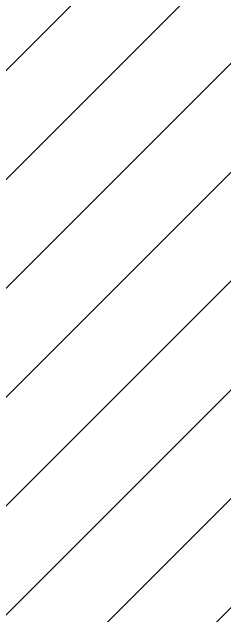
# Model space of a CAD drawing. Header units: inches. Extents: x 4821 to 127877, y 58012 to 433683.
# Drawn here: x 92240.7 to 92413.6, y 153893.7 to 154384.1 of the extents above; entities that cross this region are included whole.
import ezdxf

# ---------------------------------------------------------------- set-up
doc = ezdxf.new("R2010")
doc.units = ezdxf.units.IN
doc.header["$MEASUREMENT"] = 0
doc.layers.add('A-WAL-CMU', color=7, linetype='Continuous')
doc.layers.add('COL FISRT$0$COL GROUND$0$Cloums$0$A-COL-HAT', color=8, linetype='Continuous')

# ---------------------------------------------------------------- blocks, each defined once
blk = doc.blocks.new('COL FISRT')
at = {"layer": 'COL FISRT$0$COL GROUND$0$Cloums$0$A-COL-HAT'}
h = blk.add_hatch(dxfattribs=at)
h.set_pattern_fill('ANSI31', color=256, scale=500)
h.set_pattern_definition([(45, (1132937.42, -1550303.88), (-44.194174, 44.194174), [])])
h.paths.add_polyline_path([(1200077.91, -1522172.04), (1200077.91, -1518497.09), (1200078.14, -1518497.09), (1200077.67, -1517122.13), (1199432.13, -1517122.04), (1192527.91, -1517122.04), (1192527.91, -1520072.04), (1192827.91, -1520072.04), (1192827.91, -1517422.04), (1199780.89, -1517422.04), (1199777.91, -1519822.04), (1195677.91, -1519822.04), (1195677.91, -1522172.04), (1195977.91, -1522172.04), (1195977.91, -1520122.04), (1199777.91, -1520122.04), (1199777.91, -1522172.04)])

msp = doc.modelspace()

# ---------------------------------------------------------------- block references
at = {"layer": 'A-WAL-CMU'}
for p in [(-1107582.53, 1673082.6, 0), (-1107585.93, 1673079.62, 0)]:
    msp.add_blockref('COL FISRT', p, dxfattribs=at)

doc.saveas('drawing.dxf')
